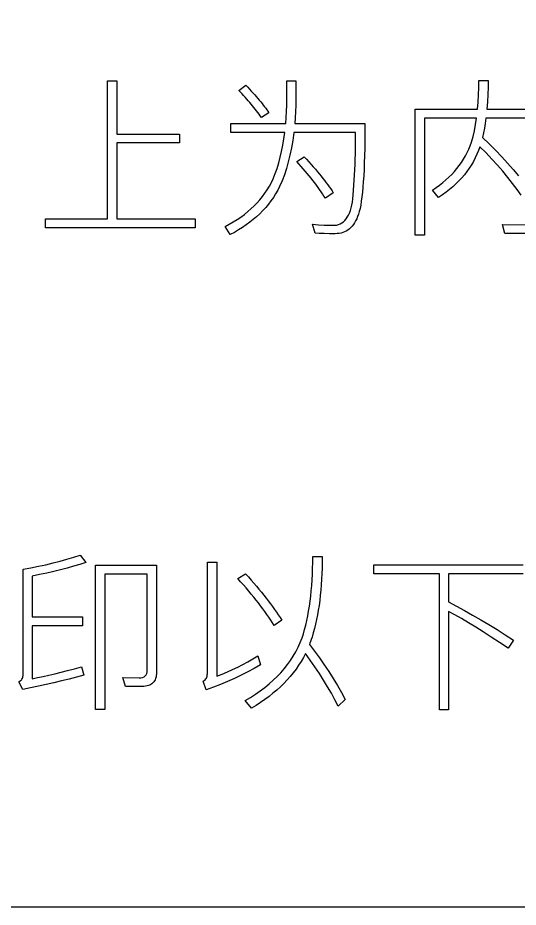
# Model space of a CAD drawing. Extents: x -100 to 100, y -100 to 100.
# Drawn here: x -83.7 to -70.13, y -100 to -75.91 of the extents above; entities that cross this region are included whole.
import ezdxf

# ---------------------------------------------------------------- set-up
doc = ezdxf.new("R2010")
doc.units = 0
doc.header["$MEASUREMENT"] = 0
doc.layers.get('0').update_dxf_attribs({"linetype": 'CONTINUOUS'})

msp = doc.modelspace()

# ---------------------------------------------------------------- linework, layer by layer
msp.add_lwpolyline([(-0.24952, -99.99999), (-95.999521, -99.99999), (-95.999521, -99.99999, -0.414214), (-99.999521, -95.99999), (-99.999521, -95.99999), (-99.999521, -0.249997)], format="xyb")
for points in [[(-81.268413, -77.611753), (-81.011592, -77.611753), (-81.011592, -77.611753), (-81.011592, -79.060962), (-81.011592, -79.060962), (-79.314731, -79.060962), (-79.314731, -79.060962), (-79.314731, -79.299443), (-79.314731, -79.299443), (-81.011592, -79.299443), (-81.011592, -79.299443), (-81.011592, -81.354023), (-81.011592, -81.354023), (-78.888223, -81.354023), (-78.888223, -81.354023), (-78.888223, -81.59708), (-78.888223, -81.59708), (-82.946934, -81.59708), (-82.946934, -81.59708), (-82.946934, -81.354023), (-82.946934, -81.354023), (-81.268413, -81.354023), (-81.268413, -81.354023), (-81.268413, -77.611753)], [(-76.399805, -77.611753), (-76.156743, -77.611753), (-76.156743, -77.611753), (-76.156743, -78.084121), (-76.156743, -78.084121), (-76.162183, -78.274736), (-76.162183, -78.274736), (-76.169351, -78.452153), (-76.169351, -78.452153), (-76.178237, -78.616396), (-76.178237, -78.616396), (-76.188838, -78.767446), (-76.188838, -78.767446), (-74.28561, -78.767446), (-74.28561, -78.767446), (-74.286289, -79.003335), (-74.286289, -79.003335), (-74.28833, -79.228281), (-74.28833, -79.228281), (-74.291738, -79.44231), (-74.291738, -79.44231), (-74.296504, -79.6454), (-74.296504, -79.6454), (-74.302627, -79.837573), (-74.302627, -79.837573), (-74.310117, -80.018818), (-74.310117, -80.018818), (-74.31897, -80.189131), (-74.31897, -80.189131), (-74.329175, -80.348516), (-74.329175, -80.348516), (-74.340752, -80.496968), (-74.340752, -80.496968), (-74.353687, -80.634497), (-74.353687, -80.634497), (-74.367979, -80.761099), (-74.367979, -80.761099), (-74.383638, -80.876777), (-74.383638, -80.876777), (-74.400654, -80.981523), (-74.400654, -80.981523), (-74.419038, -81.075342), (-74.419038, -81.075342), (-74.438774, -81.158228), (-74.438774, -81.158228), (-74.459883, -81.230195), (-74.459883, -81.230195), (-74.483311, -81.294058), (-74.483311, -81.294058), (-74.508892, -81.353799), (-74.508892, -81.353799), (-74.536631, -81.409424), (-74.536631, -81.409424), (-74.566504, -81.460933), (-74.566504, -81.460933), (-74.598535, -81.508311), (-74.598535, -81.508311), (-74.63272, -81.551572), (-74.63272, -81.551572), (-74.669048, -81.590718), (-74.669048, -81.590718), (-74.707529, -81.625747), (-74.707529, -81.625747), (-74.748159, -81.656641), (-74.748159, -81.656641), (-74.790937, -81.683428), (-74.790937, -81.683428), (-74.835864, -81.706084), (-74.835864, -81.706084), (-74.882949, -81.724629), (-74.882949, -81.724629), (-74.932173, -81.739053), (-74.932173, -81.739053), (-74.98355, -81.749351), (-74.98355, -81.749351), (-75.037085, -81.755532), (-75.037085, -81.755532), (-75.092764, -81.757588), (-75.092764, -81.757588), (-75.248979, -81.756733), (-75.248979, -81.756733), (-75.392007, -81.754155), (-75.392007, -81.754155), (-75.521851, -81.749858), (-75.521851, -81.749858), (-75.638511, -81.743843), (-75.638511, -81.743843), (-75.7073, -81.500767), (-75.7073, -81.500767), (-75.545928, -81.512817), (-75.545928, -81.512817), (-75.392007, -81.521416), (-75.392007, -81.521416), (-75.245537, -81.526572), (-75.245537, -81.526572), (-75.106519, -81.528291), (-75.106519, -81.528291), (-75.053491, -81.521362), (-75.053491, -81.521362), (-75.003335, -81.508584), (-75.003335, -81.508584), (-74.956035, -81.489971), (-74.956035, -81.489971), (-74.911611, -81.465518), (-74.911611, -81.465518), (-74.870049, -81.435225), (-74.870049, -81.435225), (-74.831353, -81.399092), (-74.831353, -81.399092), (-74.795527, -81.357119), (-74.795527, -81.357119), (-74.762559, -81.309302), (-74.762559, -81.309302), (-74.732466, -81.255654), (-74.732466, -81.255654), (-74.705234, -81.196157), (-74.705234, -81.196157), (-74.680874, -81.130825), (-74.680874, -81.130825), (-74.659375, -81.059648), (-74.659375, -81.059648), (-74.640742, -80.982632), (-74.640742, -80.982632), (-74.624976, -80.89978), (-74.624976, -80.89978), (-74.61208, -80.811084), (-74.61208, -80.811084), (-74.602051, -80.716553), (-74.602051, -80.716553), (-74.573955, -80.305806), (-74.573955, -80.305806), (-74.553892, -79.885317), (-74.553892, -79.885317), (-74.541851, -79.455083), (-74.541851, -79.455083), (-74.537842, -79.015098), (-74.537842, -79.015098), (-76.211772, -79.015098), (-76.211772, -79.015098), (-76.241865, -79.2275), (-76.241865, -79.2275), (-76.277124, -79.431294), (-76.277124, -79.431294), (-76.317539, -79.626484), (-76.317539, -79.626484), (-76.363115, -79.813086), (-76.363115, -79.813086), (-76.413848, -79.991089), (-76.413848, -79.991089), (-76.469741, -80.160483), (-76.469741, -80.160483), (-76.530801, -80.321284), (-76.530801, -80.321284), (-76.597012, -80.473481), (-76.597012, -80.473481), (-76.649556, -80.575859), (-76.649556, -80.575859), (-76.706289, -80.675483), (-76.706289, -80.675483), (-76.767212, -80.772349), (-76.767212, -80.772349), (-76.832334, -80.866455), (-76.832334, -80.866455), (-76.901646, -80.957798), (-76.901646, -80.957798), (-76.975151, -81.046387), (-76.975151, -81.046387), (-77.052847, -81.132212), (-77.052847, -81.132212), (-77.134727, -81.215283), (-77.134727, -81.215283), (-77.220811, -81.295596), (-77.220811, -81.295596), (-77.311084, -81.373149), (-77.311084, -81.373149), (-77.405542, -81.447935), (-77.405542, -81.447935), (-77.504204, -81.519976), (-77.504204, -81.519976), (-77.607051, -81.589253), (-77.607051, -81.589253), (-77.714087, -81.655762), (-77.714087, -81.655762), (-77.825317, -81.719526), (-77.825317, -81.719526), (-77.940737, -81.780522), (-77.940737, -81.780522), (-78.07832, -81.560391), (-78.07832, -81.560391), (-77.96519, -81.500522), (-77.96519, -81.500522), (-77.85625, -81.437856), (-77.85625, -81.437856), (-77.751509, -81.372397), (-77.751509, -81.372397), (-77.650947, -81.304146), (-77.650947, -81.304146), (-77.55459, -81.233101), (-77.55459, -81.233101), (-77.462422, -81.159248), (-77.462422, -81.159248), (-77.374443, -81.082612), (-77.374443, -81.082612), (-77.290654, -81.003184), (-77.290654, -81.003184), (-77.21106, -80.920957), (-77.21106, -80.920957), (-77.135659, -80.835933), (-77.135659, -80.835933), (-77.064448, -80.74811), (-77.064448, -80.74811), (-76.997427, -80.657505), (-76.997427, -80.657505), (-76.934604, -80.564097), (-76.934604, -80.564097), (-76.875972, -80.467896), (-76.875972, -80.467896), (-76.821528, -80.368896), (-76.821528, -80.368896), (-76.771279, -80.267109), (-76.771279, -80.267109), (-76.717251, -80.130176), (-76.717251, -80.130176), (-76.66752, -79.987646), (-76.66752, -79.987646), (-76.62209, -79.839526), (-76.62209, -79.839526), (-76.580957, -79.68582), (-76.580957, -79.68582), (-76.544121, -79.526528), (-76.544121, -79.526528), (-76.511592, -79.361641), (-76.511592, -79.361641), (-76.483354, -79.191172), (-76.483354, -79.191172), (-76.459424, -79.015098), (-76.459424, -79.015098), (-77.922388, -79.015098), (-77.922388, -79.015098), (-77.922388, -78.767446), (-77.922388, -78.767446), (-76.431909, -78.767446), (-76.431909, -78.767446), (-76.421304, -78.612959), (-76.421304, -78.612959), (-76.412417, -78.447573), (-76.412417, -78.447573), (-76.405249, -78.271294), (-76.405249, -78.271294), (-76.399805, -78.084121), (-76.399805, -78.084121), (-76.399805, -77.611753)], [(-77.514233, -77.735581), (-77.462891, -77.789536), (-77.462891, -77.789536), (-77.413193, -77.842495), (-77.413193, -77.842495), (-77.365146, -77.894448), (-77.365146, -77.894448), (-77.318745, -77.945396), (-77.318745, -77.945396), (-77.273994, -77.995337), (-77.273994, -77.995337), (-77.230894, -78.044282), (-77.230894, -78.044282), (-77.189438, -78.092217), (-77.189438, -78.092217), (-77.149629, -78.139155), (-77.149629, -78.139155), (-77.111475, -78.185088), (-77.111475, -78.185088), (-77.074966, -78.230015), (-77.074966, -78.230015), (-77.040107, -78.273945), (-77.040107, -78.273945), (-77.00689, -78.316865), (-77.00689, -78.316865), (-76.975322, -78.358794), (-76.975322, -78.358794), (-76.94541, -78.399712), (-76.94541, -78.399712), (-76.917144, -78.439624), (-76.917144, -78.439624), (-76.890522, -78.47853), (-76.890522, -78.47853), (-77.092314, -78.611523), (-77.092314, -78.611523), (-77.12373, -78.566714), (-77.12373, -78.566714), (-77.156089, -78.521738), (-77.156089, -78.521738), (-77.18937, -78.476572), (-77.18937, -78.476572), (-77.223584, -78.431226), (-77.223584, -78.431226), (-77.258735, -78.385713), (-77.258735, -78.385713), (-77.29481, -78.34001), (-77.29481, -78.34001), (-77.331826, -78.294126), (-77.331826, -78.294126), (-77.369771, -78.248066), (-77.369771, -78.248066), (-77.408643, -78.201836), (-77.408643, -78.201836), (-77.448452, -78.15542), (-77.448452, -78.15542), (-77.489189, -78.108823), (-77.489189, -78.108823), (-77.530854, -78.062051), (-77.530854, -78.062051), (-77.573457, -78.015098), (-77.573457, -78.015098), (-77.616987, -77.967964), (-77.616987, -77.967964), (-77.661455, -77.920654), (-77.661455, -77.920654), (-77.706851, -77.873164), (-77.706851, -77.873164), (-77.514233, -77.735581)], [(-71.168892, -79.400332), (-71.20604, -79.503501), (-71.20604, -79.503501), (-71.247568, -79.604341), (-71.247568, -79.604341), (-71.293467, -79.702856), (-71.293467, -79.702856), (-71.343735, -79.799043), (-71.343735, -79.799043), (-71.398379, -79.892891), (-71.398379, -79.892891), (-71.457388, -79.984419), (-71.457388, -79.984419), (-71.520767, -80.073608), (-71.520767, -80.073608), (-71.588516, -80.160483), (-71.588516, -80.160483), (-71.660645, -80.24502), (-71.660645, -80.24502), (-71.737139, -80.327227), (-71.737139, -80.327227), (-71.818003, -80.407114), (-71.818003, -80.407114), (-71.903242, -80.484658), (-71.903242, -80.484658), (-71.992852, -80.559888), (-71.992852, -80.559888), (-72.086826, -80.632778), (-72.086826, -80.632778), (-72.185181, -80.70335), (-72.185181, -80.70335), (-72.2879, -80.771582), (-72.2879, -80.771582), (-72.452998, -80.57438), (-72.452998, -80.57438), (-72.355903, -80.509121), (-72.355903, -80.509121), (-72.262964, -80.441743), (-72.262964, -80.441743), (-72.174175, -80.372251), (-72.174175, -80.372251), (-72.089551, -80.300645), (-72.089551, -80.300645), (-72.009077, -80.226929), (-72.009077, -80.226929), (-71.932764, -80.151094), (-71.932764, -80.151094), (-71.860605, -80.073149), (-71.860605, -80.073149), (-71.792603, -79.993091), (-71.792603, -79.993091), (-71.72876, -79.910918), (-71.72876, -79.910918), (-71.669063, -79.826631), (-71.669063, -79.826631), (-71.61353, -79.740225), (-71.61353, -79.740225), (-71.562148, -79.651714), (-71.562148, -79.651714), (-71.514927, -79.561084), (-71.514927, -79.561084), (-71.47186, -79.46834), (-71.47186, -79.46834), (-71.432954, -79.373477), (-71.432954, -79.373477), (-71.398198, -79.276509), (-71.398198, -79.276509), (-71.3552, -79.124312), (-71.3552, -79.124312), (-71.317939, -78.965806), (-71.317939, -78.965806), (-71.286411, -78.800991), (-71.286411, -78.800991), (-71.26061, -78.629873), (-71.26061, -78.629873), (-72.67314, -78.629873), (-72.67314, -78.629873), (-72.67314, -81.794282), (-72.67314, -81.794282), (-72.920791, -81.794282), (-72.920791, -81.794282), (-72.920791, -78.386797), (-72.920791, -78.386797), (-71.233101, -78.386797), (-71.233101, -78.386797), (-71.217046, -78.189888), (-71.217046, -78.189888), (-71.205581, -77.99355), (-71.205581, -77.99355), (-71.198701, -77.797778), (-71.198701, -77.797778), (-71.196406, -77.602578), (-71.196406, -77.602578), (-70.94417, -77.602578), (-70.94417, -77.602578), (-70.946182, -77.78918), (-70.946182, -77.78918), (-70.952197, -77.982085), (-70.952197, -77.982085), (-70.962227, -78.181289), (-70.962227, -78.181289), (-70.976279, -78.386797), (-70.976279, -78.386797), (-69.357378, -78.386797)], [(-69.605029, -78.629873), (-71.003789, -78.629873), (-71.003789, -78.629873), (-71.025288, -78.767168), (-71.025288, -78.767168), (-71.048506, -78.899302), (-71.048506, -78.899302), (-71.073442, -79.026284), (-71.073442, -79.026284), (-71.100103, -79.148101), (-71.100103, -79.148101), (-70.918232, -79.323164), (-70.918232, -79.323164), (-70.744106, -79.4975), (-70.744106, -79.4975), (-70.57771, -79.671128), (-70.57771, -79.671128), (-70.419067, -79.844043), (-70.419067, -79.844043), (-70.268145, -80.016235), (-70.268145, -80.016235), (-70.124976, -80.187715)], [(-70.049883, -80.716553), (-70.162671, -80.555537), (-70.162671, -80.555537), (-70.283198, -80.393516), (-70.283198, -80.393516), (-70.411465, -80.230488), (-70.411465, -80.230488), (-70.547471, -80.066465), (-70.547471, -80.066465), (-70.691221, -79.901436), (-70.691221, -79.901436), (-70.842705, -79.735405), (-70.842705, -79.735405), (-71.001924, -79.568369), (-71.001924, -79.568369), (-71.168892, -79.400332)], [(-75.932017, -79.670913), (-75.867134, -79.741909), (-75.867134, -79.741909), (-75.804331, -79.811582), (-75.804331, -79.811582), (-75.743594, -79.879927), (-75.743594, -79.879927), (-75.684941, -79.946943), (-75.684941, -79.946943), (-75.628369, -80.012637), (-75.628369, -80.012637), (-75.573877, -80.077002), (-75.573877, -80.077002), (-75.521455, -80.140039), (-75.521455, -80.140039), (-75.471118, -80.201758), (-75.471118, -80.201758), (-75.422852, -80.262148), (-75.422852, -80.262148), (-75.376665, -80.321216), (-75.376665, -80.321216), (-75.332568, -80.37895), (-75.332568, -80.37895), (-75.290537, -80.435366), (-75.290537, -80.435366), (-75.250586, -80.490454), (-75.250586, -80.490454), (-75.212715, -80.544209), (-75.212715, -80.544209), (-75.176924, -80.59665), (-75.176924, -80.59665), (-75.143213, -80.647759), (-75.143213, -80.647759), (-75.358765, -80.794512), (-75.358765, -80.794512), (-75.395107, -80.737417), (-75.395107, -80.737417), (-75.433066, -80.679648), (-75.433066, -80.679648), (-75.472646, -80.621191), (-75.472646, -80.621191), (-75.513823, -80.562056), (-75.513823, -80.562056), (-75.556626, -80.502236), (-75.556626, -80.502236), (-75.601035, -80.441743), (-75.601035, -80.441743), (-75.647056, -80.380566), (-75.647056, -80.380566), (-75.694697, -80.318706), (-75.694697, -80.318706), (-75.743945, -80.256162), (-75.743945, -80.256162), (-75.7948, -80.192944), (-75.7948, -80.192944), (-75.847271, -80.129043), (-75.847271, -80.129043), (-75.901353, -80.064463), (-75.901353, -80.064463), (-75.957051, -79.999194), (-75.957051, -79.999194), (-76.014355, -79.933257), (-76.014355, -79.933257), (-76.073281, -79.866626), (-76.073281, -79.866626), (-76.133809, -79.799326), (-76.133809, -79.799326), (-75.932017, -79.670913)], [(-69.774712, -81.753008), (-70.490151, -81.753008), (-70.490151, -81.753008), (-70.55894, -81.505356), (-70.55894, -81.505356), (-69.857261, -81.514531)], [(-83.306494, -92.374453), (-83.306494, -93.809902), (-83.306494, -93.809902), (-83.162236, -93.780811), (-83.162236, -93.780811), (-83.011543, -93.748574), (-83.011543, -93.748574), (-82.854404, -93.713174), (-82.854404, -93.713174), (-82.690801, -93.674619), (-82.690801, -93.674619), (-82.520762, -93.63291), (-82.520762, -93.63291), (-82.344268, -93.588057), (-82.344268, -93.588057), (-82.161318, -93.540039), (-82.161318, -93.540039), (-81.971924, -93.488877), (-81.971924, -93.488877), (-81.907734, -93.713594), (-81.907734, -93.713594), (-82.106152, -93.767832), (-82.106152, -93.767832), (-82.307002, -93.820508), (-82.307002, -93.820508), (-82.510303, -93.871602), (-82.510303, -93.871602), (-82.716025, -93.921113), (-82.716025, -93.921113), (-82.924199, -93.969053), (-82.924199, -93.969053), (-83.134805, -94.01542), (-83.134805, -94.01542), (-83.347832, -94.060205), (-83.347832, -94.060205), (-83.563311, -94.103408), (-83.563311, -94.103408), (-83.668789, -93.897041), (-83.668789, -93.897041), (-83.641924, -93.880273), (-83.641924, -93.880273), (-83.618633, -93.86207), (-83.618633, -93.86207), (-83.598926, -93.842441), (-83.598926, -93.842441), (-83.582803, -93.821367), (-83.582803, -93.821367), (-83.570264, -93.798867), (-83.570264, -93.798867), (-83.561309, -93.774941), (-83.561309, -93.774941), (-83.555928, -93.74957), (-83.555928, -93.74957), (-83.554141, -93.722764), (-83.554141, -93.722764), (-83.554141, -90.847285), (-83.554141, -90.847285), (-83.34332, -90.808154), (-83.34332, -90.808154), (-83.137383, -90.766445), (-83.137383, -90.766445), (-82.936299, -90.722168), (-82.936299, -90.722168), (-82.740107, -90.675293), (-82.740107, -90.675293), (-82.548779, -90.62585), (-82.548779, -90.62585), (-82.362324, -90.573828), (-82.362324, -90.573828), (-82.180742, -90.519229), (-82.180742, -90.519229), (-82.004033, -90.462041), (-82.004033, -90.462041), (-81.85269, -90.659258), (-81.85269, -90.659258), (-82.014854, -90.713213), (-82.014854, -90.713213), (-82.182607, -90.76501), (-82.182607, -90.76501), (-82.355947, -90.814668), (-82.355947, -90.814668), (-82.534883, -90.862188), (-82.534883, -90.862188), (-82.719395, -90.907539), (-82.719395, -90.907539), (-82.909502, -90.950752), (-82.909502, -90.950752), (-83.105205, -90.991807), (-83.105205, -90.991807), (-83.306494, -91.030723), (-83.306494, -91.030723), (-83.306494, -92.131387), (-83.306494, -92.131387), (-81.944414, -92.131387), (-81.944414, -92.131387), (-81.944414, -92.374453), (-81.944414, -92.374453), (-83.306494, -92.374453)], [(-75.897173, -93.126572), (-75.954482, -93.235547), (-75.954482, -93.235547), (-76.016343, -93.342334), (-76.016343, -93.342334), (-76.082749, -93.446943), (-76.082749, -93.446943), (-76.153711, -93.549355), (-76.153711, -93.549355), (-76.229224, -93.64959), (-76.229224, -93.64959), (-76.309277, -93.747627), (-76.309277, -93.747627), (-76.393887, -93.843496), (-76.393887, -93.843496), (-76.483047, -93.937168), (-76.483047, -93.937168), (-76.576763, -94.028662), (-76.576763, -94.028662), (-76.67502, -94.117959), (-76.67502, -94.117959), (-76.777832, -94.205078), (-76.777832, -94.205078), (-76.885195, -94.29002), (-76.885195, -94.29002), (-76.997109, -94.372764), (-76.997109, -94.372764), (-77.113569, -94.45333), (-77.113569, -94.45333), (-77.23458, -94.531699), (-77.23458, -94.531699), (-77.360137, -94.607891), (-77.360137, -94.607891), (-77.529834, -94.401504), (-77.529834, -94.401504), (-77.388374, -94.3175), (-77.388374, -94.3175), (-77.252949, -94.230537), (-77.252949, -94.230537), (-77.12353, -94.140645), (-77.12353, -94.140645), (-77.000132, -94.047803), (-77.000132, -94.047803), (-76.882759, -93.952041), (-76.882759, -93.952041), (-76.771401, -93.85332), (-76.771401, -93.85332), (-76.666064, -93.75168), (-76.666064, -93.75168), (-76.566748, -93.64709), (-76.566748, -93.64709), (-76.473452, -93.53957), (-76.473452, -93.53957), (-76.386167, -93.429111), (-76.386167, -93.429111), (-76.304912, -93.315713), (-76.304912, -93.315713), (-76.229668, -93.199375), (-76.229668, -93.199375), (-76.160444, -93.080107), (-76.160444, -93.080107), (-76.097251, -92.957891), (-76.097251, -92.957891), (-76.040068, -92.832734), (-76.040068, -92.832734), (-75.988901, -92.704658), (-75.988901, -92.704658), (-75.953916, -92.592852), (-75.953916, -92.592852), (-75.921187, -92.477568), (-75.921187, -92.477568), (-75.890713, -92.358809), (-75.890713, -92.358809), (-75.862495, -92.236582), (-75.862495, -92.236582), (-75.836533, -92.110879), (-75.836533, -92.110879), (-75.812832, -91.981689), (-75.812832, -91.981689), (-75.791387, -91.849033), (-75.791387, -91.849033), (-75.772202, -91.71291), (-75.772202, -91.71291), (-75.755273, -91.573301), (-75.755273, -91.573301), (-75.740596, -91.430215), (-75.740596, -91.430215), (-75.728184, -91.283652), (-75.728184, -91.283652), (-75.718032, -91.133623), (-75.718032, -91.133623), (-75.710127, -90.980117), (-75.710127, -90.980117), (-75.704487, -90.823125), (-75.704487, -90.823125), (-75.701094, -90.662666), (-75.701094, -90.662666), (-75.699971, -90.49873), (-75.699971, -90.49873), (-75.443149, -90.49873), (-75.443149, -90.49873), (-75.444224, -90.658281), (-75.444224, -90.658281), (-75.447446, -90.814746), (-75.447446, -90.814746), (-75.452827, -90.968125), (-75.452827, -90.968125), (-75.460347, -91.118428), (-75.460347, -91.118428), (-75.470024, -91.265645), (-75.470024, -91.265645), (-75.481846, -91.409795), (-75.481846, -91.409795), (-75.495815, -91.55085), (-75.495815, -91.55085), (-75.511938, -91.688828), (-75.511938, -91.688828), (-75.530215, -91.82373), (-75.530215, -91.82373), (-75.55064, -91.955547), (-75.55064, -91.955547), (-75.573208, -92.084277), (-75.573208, -92.084277), (-75.597935, -92.209932), (-75.597935, -92.209932), (-75.6248, -92.3325), (-75.6248, -92.3325), (-75.653828, -92.451992), (-75.653828, -92.451992), (-75.684995, -92.568398), (-75.684995, -92.568398), (-75.71832, -92.681719), (-75.71832, -92.681719), (-75.740098, -92.745918), (-75.740098, -92.745918), (-75.75959, -92.800957), (-75.75959, -92.800957), (-75.776787, -92.846816), (-75.776787, -92.846816), (-75.791694, -92.883516), (-75.791694, -92.883516), (-75.653105, -93.065244), (-75.653105, -93.065244), (-75.51939, -93.248105), (-75.51939, -93.248105), (-75.390547, -93.432129), (-75.390547, -93.432129), (-75.266587, -93.617295), (-75.266587, -93.617295), (-75.147485, -93.803604), (-75.147485, -93.803604), (-75.033271, -93.991055), (-75.033271, -93.991055), (-74.923916, -94.179658), (-74.923916, -94.179658), (-74.819438, -94.369414), (-74.819438, -94.369414), (-75.007471, -94.557441), (-75.007471, -94.557441), (-75.098618, -94.381592), (-75.098618, -94.381592), (-75.195498, -94.204893), (-75.195498, -94.204893), (-75.298115, -94.027314), (-75.298115, -94.027314), (-75.40646, -93.848887), (-75.40646, -93.848887), (-75.520537, -93.6696), (-75.520537, -93.6696), (-75.640352, -93.489453), (-75.640352, -93.489453), (-75.765894, -93.308438), (-75.765894, -93.308438), (-75.897173, -93.126572)], [(-80.779546, -94.020859), (-80.84833, -93.777803), (-80.84833, -93.777803), (-80.408076, -93.786973), (-80.408076, -93.786973), (-80.356479, -93.783672), (-80.356479, -93.783672), (-80.311763, -93.773789), (-80.311763, -93.773789), (-80.273926, -93.757305), (-80.273926, -93.757305), (-80.242969, -93.734238), (-80.242969, -93.734238), (-80.218887, -93.70457), (-80.218887, -93.70457), (-80.201694, -93.668301), (-80.201694, -93.668301), (-80.191372, -93.625459), (-80.191372, -93.625459), (-80.18793, -93.576016), (-80.18793, -93.576016), (-80.18793, -90.975693), (-80.18793, -90.975693), (-81.339053, -90.975693), (-81.339053, -90.975693), (-81.339053, -94.64457), (-81.339053, -94.64457), (-81.586704, -94.64457), (-81.586704, -94.64457), (-81.586704, -90.737207), (-81.586704, -90.737207), (-79.935698, -90.737207), (-79.935698, -90.737207), (-79.935698, -93.631045), (-79.935698, -93.631045), (-79.937227, -93.678242), (-79.937227, -93.678242), (-79.941792, -93.722402), (-79.941792, -93.722402), (-79.949409, -93.763525), (-79.949409, -93.763525), (-79.960063, -93.801592), (-79.960063, -93.801592), (-79.973774, -93.836611), (-79.973774, -93.836611), (-79.990522, -93.868594), (-79.990522, -93.868594), (-80.010317, -93.89752), (-80.010317, -93.89752), (-80.033154, -93.923408), (-80.033154, -93.923408), (-80.059043, -93.94625), (-80.059043, -93.94625), (-80.087974, -93.966045), (-80.087974, -93.966045), (-80.119951, -93.982793), (-80.119951, -93.982793), (-80.154976, -93.996494), (-80.154976, -93.996494), (-80.193042, -94.007158), (-80.193042, -94.007158), (-80.234155, -94.014775), (-80.234155, -94.014775), (-80.278315, -94.019336), (-80.278315, -94.019336), (-80.325522, -94.020859), (-80.325522, -94.020859), (-80.779546, -94.020859)], [(-78.667192, -93.878691), (-78.641392, -93.860488), (-78.641392, -93.860488), (-78.619033, -93.840283), (-78.619033, -93.840283), (-78.600117, -93.818066), (-78.600117, -93.818066), (-78.584644, -93.793857), (-78.584644, -93.793857), (-78.572603, -93.767627), (-78.572603, -93.767627), (-78.564004, -93.739395), (-78.564004, -93.739395), (-78.558838, -93.70916), (-78.558838, -93.70916), (-78.557119, -93.676914), (-78.557119, -93.676914), (-78.557119, -90.654668), (-78.557119, -90.654668), (-78.300303, -90.654668), (-78.300303, -90.654668), (-78.300303, -93.745703), (-78.300303, -93.745703), (-78.157485, -93.687871), (-78.157485, -93.687871), (-78.015669, -93.626748), (-78.015669, -93.626748), (-77.874868, -93.562324), (-77.874868, -93.562324), (-77.735059, -93.494609), (-77.735059, -93.494609), (-77.59626, -93.423594), (-77.59626, -93.423594), (-77.458462, -93.349287), (-77.458462, -93.349287), (-77.321665, -93.27168), (-77.321665, -93.27168), (-77.185869, -93.190781), (-77.185869, -93.190781), (-77.11249, -93.438428), (-77.11249, -93.438428), (-77.284038, -93.534238), (-77.284038, -93.534238), (-77.459321, -93.626748), (-77.459321, -93.626748), (-77.63832, -93.715967), (-77.63832, -93.715967), (-77.821045, -93.801875), (-77.821045, -93.801875), (-78.007505, -93.884502), (-78.007505, -93.884502), (-78.197681, -93.963828), (-78.197681, -93.963828), (-78.391587, -94.039854), (-78.391587, -94.039854), (-78.589224, -94.112588), (-78.589224, -94.112588), (-78.667192, -93.878691)], [(-74.04623, -90.723457), (-69.996694, -90.723457)], [(-69.996694, -90.966514), (-72.01916, -90.966514), (-72.01916, -90.966514), (-72.01916, -91.732402), (-72.01916, -91.732402), (-71.802041, -91.84583), (-71.802041, -91.84583), (-71.584053, -91.963711), (-71.584053, -91.963711), (-71.365215, -92.086025), (-71.365215, -92.086025), (-71.145513, -92.212793), (-71.145513, -92.212793), (-70.924946, -92.343994), (-70.924946, -92.343994), (-70.703521, -92.479648), (-70.703521, -92.479648), (-70.48124, -92.619736), (-70.48124, -92.619736), (-70.258096, -92.764277), (-70.258096, -92.764277), (-70.404849, -92.984404), (-70.404849, -92.984404), (-70.637739, -92.828408), (-70.637739, -92.828408), (-70.861743, -92.681436), (-70.861743, -92.681436), (-71.07686, -92.543496), (-71.07686, -92.543496), (-71.283096, -92.41458), (-71.283096, -92.41458), (-71.480439, -92.294697), (-71.480439, -92.294697), (-71.668901, -92.183848), (-71.668901, -92.183848), (-71.848477, -92.082012), (-71.848477, -92.082012), (-72.01916, -91.989219), (-72.01916, -91.989219), (-72.01916, -94.64916), (-72.01916, -94.64916), (-72.262227, -94.64916), (-72.262227, -94.64916), (-72.262227, -90.966514), (-72.262227, -90.966514), (-74.04623, -90.966514), (-74.04623, -90.966514), (-74.04623, -90.723457)], [(-77.520659, -90.966514), (-77.444272, -91.052578), (-77.444272, -91.052578), (-77.369893, -91.137637), (-77.369893, -91.137637), (-77.297515, -91.221689), (-77.297515, -91.221689), (-77.227153, -91.304746), (-77.227153, -91.304746), (-77.158784, -91.386787), (-77.158784, -91.386787), (-77.092432, -91.467832), (-77.092432, -91.467832), (-77.028086, -91.547881), (-77.028086, -91.547881), (-76.965742, -91.626914), (-76.965742, -91.626914), (-76.905405, -91.704951), (-76.905405, -91.704951), (-76.847075, -91.781982), (-76.847075, -91.781982), (-76.790752, -91.858018), (-76.790752, -91.858018), (-76.736436, -91.933037), (-76.736436, -91.933037), (-76.684126, -92.007061), (-76.684126, -92.007061), (-76.633818, -92.080078), (-76.633818, -92.080078), (-76.585522, -92.1521), (-76.585522, -92.1521), (-76.539233, -92.223115), (-76.539233, -92.223115), (-76.745615, -92.369863), (-76.745615, -92.369863), (-76.791919, -92.296113), (-76.791919, -92.296113), (-76.840269, -92.221602), (-76.840269, -92.221602), (-76.890664, -92.146348), (-76.890664, -92.146348), (-76.943101, -92.070332), (-76.943101, -92.070332), (-76.997578, -91.993574), (-76.997578, -91.993574), (-77.054092, -91.916055), (-77.054092, -91.916055), (-77.112661, -91.837783), (-77.112661, -91.837783), (-77.173262, -91.75877), (-77.173262, -91.75877), (-77.235908, -91.679004), (-77.235908, -91.679004), (-77.300601, -91.598477), (-77.300601, -91.598477), (-77.367329, -91.517197), (-77.367329, -91.517197), (-77.436104, -91.435166), (-77.436104, -91.435166), (-77.506924, -91.352383), (-77.506924, -91.352383), (-77.579775, -91.268848), (-77.579775, -91.268848), (-77.654673, -91.184561), (-77.654673, -91.184561), (-77.731626, -91.099512), (-77.731626, -91.099512), (-77.520659, -90.966514)]]:
    msp.add_lwpolyline(points)

doc.saveas('drawing.dxf')
